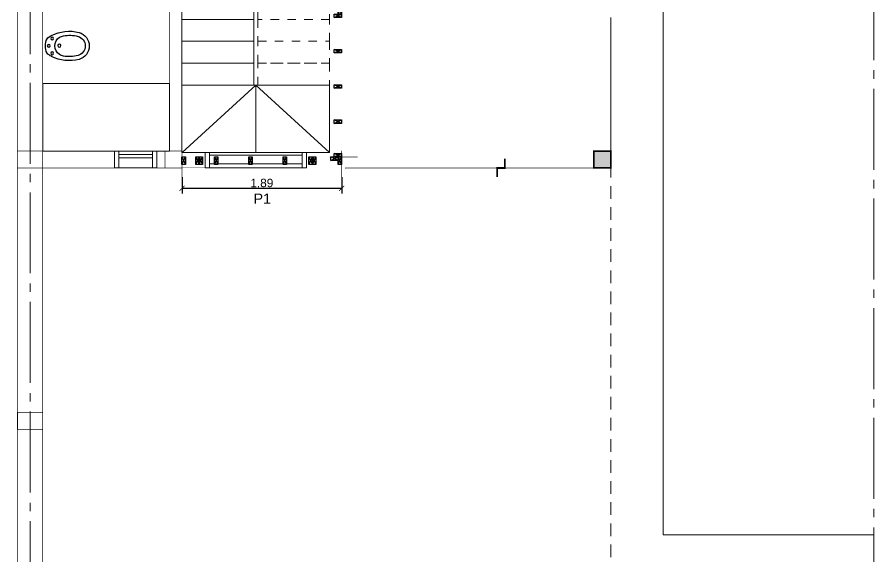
# Model space of a CAD drawing. Header units: millimetres. Extents: x 2924 to 6397, y 1565 to 1704.
# Drawn here: x 3235.38 to 3245.53, y 1573.76 to 1580.16 of the extents above; entities that cross this region are included whole.
import ezdxf

# ---------------------------------------------------------------- set-up
doc = ezdxf.new("R2010")
doc.units = ezdxf.units.MM
doc.header["$PDMODE"] = 35
for name, pattern in [('ACAD_ISO04W100', [30, 24, -3, 0, -3]), ('CONTINUA', [200, 100, 100]), ('DASHED', [0.75, 0.5, -0.25])]:
    doc.linetypes.add(name, pattern=pattern)
doc.layers.get('Defpoints').update_dxf_attribs({"color": 230})
for name, color, linetype in [('EJES', 8, 'Continuous'), ('P0- COLUMNAS HºAº', 7, 'Continuous'), ('P0-CARPINTERIAS', 7, 'Continuous'), ('P0-COTAS', 7, 'Continuous'), ('P0-MAMPOSTERIA LADRILLO', 7, 'Continuous'), ('P0-MUROS', 7, 'Continuous'), ('P0-PANEL', 7, 'Continuous'), ('P0-PROYECCION', 7, 'Continuous'), ('P0-SANITARIOS', 7, 'Continuous'), ('P0-SOLADOS', 7, 'Continuous'), ('P0-TEXTOS', 7, 'Continuous'), ('P1-MAMPOSTERIA LADRILLO', 7, 'Continuous')]:
    doc.layers.add(name, color=color, linetype=linetype)
doc.styles.add('Arial02.5', font='arial.ttf', dxfattribs={"width": 0.8, "height": 0.025})
doc.styles.add('Arial10', font='arial.ttf', dxfattribs={"height": 0.1})
doc.dimstyles.new('COTA-1-50', dxfattribs={"dimtxt": 0.1, "dimasz": 0.06, "dimexe": 0.06, "dimexo": 0.15, "dimgap": 0.0125, "dimtad": 1, "dimzin": 0, "dimdsep": 46, "dimtxsty": 'Arial10', "dimblk1": 'ARCHTICK', "dimblk2": 'ARCHTICK', "dimsah": 1, "dimcen": 0.09, "dimclrd": 7, "dimclre": 7, "dimclrt": 7, "dimazin": 0, "dimtfac": 1, "dimtofl": 0, "dimtmove": 2, "dimatfit": 3, "dimldrblk": 'ARCHTICK', "dimfxl": 1, "dimtolj": 1, "dimtzin": 0, "dimarcsym": 0})

# ---------------------------------------------------------------- blocks, each defined once
blk = doc.blocks.new('A$Cc807aeb1')
at = {"color": 0}
for centre, radius in [((0.086, 0.44), 0.017), ((0.174, 0.48), 0.017), ((0.262, 0.44), 0.017), ((0.171, 0.354), 0.0189)]:
    blk.add_circle(centre, radius, dxfattribs=at)
for centre, radius, start, end in [((0.165, 0.372), 0.148, 86.2096, 120.184), ((0.184, 0.372), 0.148, 59.816, 93.7904), ((0.471, 0.236), 0.471, 153.1577, 194.2009), ((0.168, 0.4), 0.127, 128.1193, 157.7023), ((0.18, 0.4), 0.127, 22.2977, 51.8807), ((-0.122, 0.236), 0.471, 345.7991, 26.8423), ((0.471, 0.236), 0.423, 170.5935, 194.2009), ((0.2, 0.279), 0.148, 150.4552, 170.0091), ((0.174, 0.279), 0.127, 90, 144.912), ((0.174, 0.279), 0.127, 35.088, 90), ((0.149, 0.279), 0.148, 9.9909, 29.5448), ((-0.122, 0.236), 0.423, 345.7991, 9.4065), ((0.173, 0.165), 0.165, 195.7672, 270.493), ((0.173, 0.165), 0.117, 196.4302, 270.493), ((0.176, 0.165), 0.165, 269.507, 344.2328), ((0.176, 0.165), 0.117, 269.507, 343.5698)]:
    blk.add_arc(centre, radius, start, end, dxfattribs=at)
blk = doc.blocks.new('_ARCHTICK')
at = {"color": 0, "linetype": 'ByBlock', "const_width": 0.15}
blk.add_lwpolyline([(-0.5, -0.5), (0.5, 0.5)], dxfattribs=at)
blk = doc.blocks.new('*D581')
at = {"layer": 'Defpoints', "color": 0, "transparency": 16777216}
for p in [(3237.33, 1578.411), (3239.222, 1578.411), (3239.222, 1578.129)]:
    blk.add_point(p, dxfattribs=at)
at = {"layer": 'P0-COTAS', "color": 7, "lineweight": -2, "transparency": 16777216}
for p, q in [((3237.33, 1578.261), (3237.33, 1578.069)), ((3239.222, 1578.261), (3239.222, 1578.069)), ((3237.33, 1578.129), (3239.222, 1578.129))]:
    blk.add_line(p, q, dxfattribs=at)
at = {"layer": 'P0-COTAS', "color": 7, "lineweight": -2, "transparency": 16777216, "xscale": 0.06, "yscale": 0.06, "zscale": 0.06, "rotation": 180}
blk.add_blockref('_ARCHTICK', (3237.33, 1578.129), dxfattribs=at)
at = {"layer": 'P0-COTAS', "color": 7, "lineweight": -2, "transparency": 16777216, "xscale": 0.06, "yscale": 0.06, "zscale": 0.06}
blk.add_blockref('_ARCHTICK', (3239.222, 1578.129), dxfattribs=at)
at = {"layer": 'P0-COTAS', "color": 7, "lineweight": 0, "transparency": 16777216, "insert": (3238.276, 1578.192), "char_height": 0.1, "attachment_point": 5, "style": 'Arial10'}
blk.add_mtext('\\A1;1.89', dxfattribs=at)
blk = doc.blocks.new('A$C00c50a6b')
at = {"color": 0, "const_width": 0.0003}
blk.add_lwpolyline([(0.09, 0), (0, 0), (0, 2.5125), (0.09, 2.5125)], close=True, dxfattribs=at)
at = {"color": 0}
for points in [[(0, 2.4725), (0, 2.5125), (0.09, 2.5125), (0.09, 2.4725), (0, 2.4725), (0.09, 2.5125), (0.09, 2.4725), (0, 2.5125)], [(0, 2.13875), (0, 2.17875), (0.09, 2.17875), (0.09, 2.13875), (0, 2.13875), (0.09, 2.17875), (0.09, 2.13875), (0, 2.17875)], [(0, 1.785), (0, 1.825), (0.09, 1.825), (0.09, 1.785), (0, 1.785), (0.09, 1.825), (0.09, 1.785), (0, 1.825)], [(0.05, 1.785), (0.09, 1.785), (0.09, 1.695), (0.05, 1.695), (0.05, 1.785), (0.09, 1.695), (0.05, 1.695), (0.09, 1.785)], [(0, 1.655), (0, 1.695), (0.09, 1.695), (0.09, 1.655), (0, 1.655), (0.09, 1.695), (0.09, 1.655), (0, 1.695)], [(0, 1.23625), (0, 1.27625), (0.09, 1.27625), (0.09, 1.23625), (0, 1.23625), (0.09, 1.27625), (0.09, 1.23625), (0, 1.27625)], [(0, 0.8175), (0, 0.8575), (0.09, 0.8575), (0.09, 0.8175), (0, 0.8175), (0.09, 0.8575), (0.09, 0.8175), (0, 0.8575)], [(0, 0.39875), (0, 0.43875), (0.09, 0.43875), (0.09, 0.39875), (0, 0.39875), (0.09, 0.43875), (0.09, 0.39875), (0, 0.43875)], [(0, 0), (0, 0.04), (0.09, 0.04), (0.09, 0), (0, 0), (0.09, 0.04), (0.09, 0), (0, 0.04)]]:
    blk.add_lwpolyline(points, dxfattribs=at)
blk = doc.blocks.new('A$C87677e07')
at = {"color": 0, "const_width": 0.0005}
blk.add_lwpolyline([(0, 0.09), (1.8925, 0.09), (1.8925, 0), (0, 0)], close=True, dxfattribs=at)
at = {"color": 0}
for points in [[(0, 0.09), (0.04, 0.09), (0.04, 0), (0, 0), (0, 0.09), (0.04, 0), (0, 0), (0.04, 0.09)], [(0.165, 0.09), (0.205, 0.09), (0.205, 0), (0.165, 0), (0.165, 0.09), (0.205, 0), (0.165, 0), (0.205, 0.09)], [(0.205, 0.09), (0.245, 0.09), (0.245, 0), (0.205, 0), (0.205, 0.09), (0.245, 0), (0.205, 0), (0.245, 0.09)], [(1.505, 0.09), (1.545, 0.09), (1.545, 0), (1.505, 0), (1.505, 0.09), (1.545, 0), (1.505, 0), (1.545, 0.09)], [(1.545, 0.09), (1.585, 0.09), (1.585, 0), (1.545, 0), (1.545, 0.09), (1.585, 0), (1.545, 0), (1.585, 0.09)], [(1.7625, 0.05), (1.7625, 0.09), (1.8525, 0.09), (1.8525, 0.05), (1.7625, 0.05), (1.8525, 0.09), (1.8525, 0.05), (1.7625, 0.09)], [(1.8525, 0.09), (1.8925, 0.09), (1.8925, 0), (1.8525, 0), (1.8525, 0.09), (1.8925, 0), (1.8525, 0), (1.8925, 0.09)]]:
    blk.add_lwpolyline(points, dxfattribs=at)
at = {"color": 8}
for points in [[(0.386, 0.09), (0.426, 0.09), (0.426, 0), (0.386, 0), (0.386, 0.09), (0.426, 0), (0.386, 0), (0.426, 0.09)], [(0.792, 0.09), (0.832, 0.09), (0.832, 0), (0.792, 0), (0.792, 0.09), (0.832, 0), (0.792, 0), (0.832, 0.09)], [(1.198, 0.09), (1.238, 0.09), (1.238, 0), (1.198, 0), (1.198, 0.09), (1.238, 0), (1.198, 0), (1.238, 0.09)]]:
    blk.add_lwpolyline(points, dxfattribs=at)

msp = doc.modelspace()

# ---------------------------------------------------------------- hatches: boundary and pattern name
at = {"layer": 'P0- COLUMNAS HºAº', "lineweight": 0}
h = msp.add_hatch(color=8, dxfattribs=at)
h.dxf.hatch_style = 1
h.paths.add_polyline_path([(3242.2114, 1578.5711), (3242.4114, 1578.5711), (3242.4114, 1578.3711), (3242.2114, 1578.3711)])

# ---------------------------------------------------------------- linework, layer by layer
at = {"layer": 'EJES', "color": 8, "linetype": 'ACAD_ISO04W100', "lineweight": 0, "ltscale": 0.04}
for points in [[(3235.5296, 1604.0814), (3235.5296, 1571.6774)], [(3245.5296, 1604.0087), (3245.5296, 1571.6774)]]:
    msp.add_lwpolyline(points, dxfattribs=at)
at = {"layer": 'P0- COLUMNAS HºAº', "color": 8, "lineweight": 0}
for points, const_width in [([(3235.6796, 1578.5711), (3235.6796, 1578.3711), (3235.3796, 1578.3711), (3235.3796, 1578.5711)], 0.008), ([(3237.1296, 1578.5711), (3237.3296, 1578.5711), (3237.3296, 1578.3711), (3237.1296, 1578.3711)], 0.008), ([(3242.2114, 1578.5711), (3242.4114, 1578.5711), (3242.4114, 1578.3711), (3242.2114, 1578.3711)], 0.02), ([(3235.6797, 1575.4722), (3235.6796, 1575.27), (3235.3804, 1575.27), (3235.3806, 1575.4723)], 0.008)]:
    msp.add_lwpolyline(points, close=True, dxfattribs=dict(at, const_width=const_width))
at = {"layer": 'P0-CARPINTERIAS', "color": 8, "linetype": 'CONTINUA', "lineweight": 0}
for points in [[(3236.5296, 1578.5711), (3237.0296, 1578.5711), (3237.0296, 1578.3711), (3236.5296, 1578.3711), (3236.5296, 1578.5711), (3236.5796, 1578.5711), (3236.5796, 1578.3711), (3236.9797, 1578.3711), (3236.9797, 1578.5711), (3236.9797, 1578.5311), (3236.5796, 1578.5311), (3236.5796, 1578.4911), (3236.9797, 1578.4911)], [(3238.8046, 1578.3711), (3237.6046, 1578.3711), (3237.6044, 1578.5531), (3238.8044, 1578.5531), (3238.8046, 1578.3711), (3238.7546, 1578.3711), (3238.7546, 1578.5532), (3237.6544, 1578.5531), (3237.6546, 1578.3711), (3237.6546, 1578.4211), (3238.7546, 1578.4211), (3238.7546, 1578.5211), (3237.6546, 1578.5211)]]:
    msp.add_lwpolyline(points, dxfattribs=at)
at = {"layer": 'P0-MAMPOSTERIA LADRILLO', "color": 8, "lineweight": 0, "const_width": 0.008}
for points in [[(3235.3796, 1578.3711), (3235.3796, 1588.2101), (3235.6796, 1588.2101), (3235.6796, 1578.3711)], [(3237.3296, 1578.3711), (3237.0294, 1578.3711), (3237.0294, 1578.5711), (3237.1794, 1578.5711), (3237.1794, 1581.0256), (3237.3294, 1581.0256), (3237.3294, 1578.5711)], [(3235.6792, 1578.3711), (3235.3796, 1578.3711), (3235.3796, 1572.3711), (3235.6792, 1572.3711)]]:
    msp.add_lwpolyline(points, close=True, dxfattribs=at)
msp.add_lwpolyline([(3235.6796, 1578.5711), (3236.5296, 1578.5711), (3236.5296, 1578.3711), (3235.6792, 1578.3711), (3235.6796, 1578.5711)], dxfattribs=at)
at = {"layer": 'P0-MUROS', "color": 8, "lineweight": 0}
msp.add_lwpolyline([(3237.7794, 1580.9159, 0.02, 0.02, 0), (3237.7794, 1580.7129, 0, 0, 0), (3237.7794, 1578.9001, 0, 0, 0), (3238.7321, 1578.9001, 0, 0, 0), (3238.7294, 1580.9159, 0.02, 0.02, 0), (3238.9398, 1580.7472, 0.02, 0.02, 0), (3238.7294, 1580.9159, 0.02, 0.02, 0), (3238.5118, 1580.7402, 0.02, 0.02, 0)], format="xyseb", dxfattribs=at)
at = {"layer": 'P0-MUROS', "color": 8, "linetype": 'Continuous', "lineweight": 0, "ltscale": 0.1}
for points in [[(3237.3294, 1580.1331), (3237.3294, 1580.3931), (3238.1794, 1580.3931), (3238.1794, 1580.1331)], [(3237.3294, 1580.1331), (3237.3294, 1579.8731), (3238.1794, 1579.8731), (3238.1794, 1580.1331)], [(3237.3294, 1579.6131), (3237.3294, 1579.8731), (3238.1794, 1579.8731), (3238.1794, 1579.6131)], [(3237.3294, 1579.6131), (3237.3294, 1579.3531), (3238.1794, 1579.3531), (3238.1794, 1579.6131)], [(3239.0794, 1579.3531), (3239.0794, 1578.5531), (3238.2044, 1578.5531), (3238.2044, 1579.3531)]]:
    msp.add_lwpolyline(points, close=True, dxfattribs=at)
at = {"layer": 'P0-MUROS', "color": 8, "linetype": 'DASHED', "lineweight": 0, "ltscale": 0.2}
for points in [[(3239.0794, 1580.3931), (3239.0794, 1580.1331), (3238.2294, 1580.1331), (3238.2294, 1580.3931)], [(3239.0794, 1579.8731), (3239.0794, 1580.1331), (3238.2294, 1580.1331), (3238.2294, 1579.8731)], [(3239.0794, 1579.8731), (3239.0794, 1579.6131), (3238.2294, 1579.6131), (3238.2294, 1579.8731)], [(3239.0794, 1579.6131), (3239.0794, 1579.3531), (3238.2294, 1579.3531), (3238.2294, 1579.6131)]]:
    msp.add_lwpolyline(points, close=True, dxfattribs=at)
at = {"layer": 'P0-MUROS', "color": 8, "lineweight": 0}
for points in [[(3235.6796, 1578.5711), (3235.6796, 1579.3711), (3237.1796, 1579.3711), (3237.1796, 1578.5711)], [(3237.3294, 1579.3531), (3238.2044, 1579.3531), (3238.2044, 1578.5531), (3237.3294, 1578.5531)]]:
    msp.add_lwpolyline(points, close=True, dxfattribs=at)
at = {"layer": 'P0-MUROS', "color": 8, "linetype": 'Continuous', "lineweight": 0, "ltscale": 0.1}
for points in [[(3238.2044, 1579.3531), (3237.3303, 1578.5539)], [(3238.2044, 1579.3531), (3239.0794, 1578.5531)]]:
    msp.add_lwpolyline(points, dxfattribs=at)
at = {"layer": 'P0-MUROS', "color": 8, "lineweight": 0, "const_width": 0.005}
msp.add_lwpolyline([(3237.3294, 1578.3711), (3237.6044, 1578.3711), (3237.6044, 1578.5531), (3237.3294, 1578.5531)], dxfattribs=at)
at = {"layer": 'P0-PROYECCION', "color": 8, "linetype": 'DASHED', "lineweight": 0, "ltscale": 0.3}
msp.add_lwpolyline([(3242.4114, 1580.1561), (3242.4114, 1572.3711), (3242.4114, 1572.3711), (3235.6792, 1572.3711)], dxfattribs=at)
at = {"layer": 'P0-SOLADOS', "color": 8, "lineweight": 0}
for points in [[(3235.5297, 1590.8826), (3235.5296, 1591.0601), (3243.0305, 1591.0601), (3243.0305, 1574.0211), (3245.5296, 1574.0211)], [(3242.4114, 1580.1561), (3242.4114, 1578.3711), (3239.2637, 1578.3672)]]:
    msp.add_lwpolyline(points, dxfattribs=at)
at = {"layer": 'P0-SOLADOS', "color": 8, "lineweight": 0, "const_width": 0.02}
msp.add_lwpolyline([(3241.0656, 1578.2646), (3241.0656, 1578.3702), (3241.1567, 1578.3702), (3241.1567, 1578.4796)], dxfattribs=at)
at = {"layer": 'P1-MAMPOSTERIA LADRILLO', "color": 8, "lineweight": 0, "const_width": 0.006}
for points in [[(3237.3294, 1578.2485), (3237.3294, 1578.5769)], [(3239.2219, 1578.2638), (3239.2219, 1578.5769)], [(3239.0813, 1578.5006), (3239.4101, 1578.5006)]]:
    msp.add_lwpolyline(points, dxfattribs=at)

# ---------------------------------------------------------------- block references
at = {"layer": 'P0-PANEL', "color": 8, "lineweight": 0}
for name, p in [('A$C00c50a6b', (3239.1319, 1578.5006)), ('A$C87677e07', (3237.3294, 1578.4106))]:
    msp.add_blockref(name, p, dxfattribs=at)
at = {"layer": 'P0-SANITARIOS', "color": 8, "lineweight": 0, "xscale": -1, "rotation": 90}
msp.add_blockref('A$Cc807aeb1', (3236.2301, 1579.9921), dxfattribs=at)

# ---------------------------------------------------------------- texts
at = {"layer": 'P0-TEXTOS', "color": 8, "lineweight": 0, "style": 'Arial02.5'}
msp.add_text('P1', height=0.12, dxfattribs=at).set_placement((3238.1786, 1577.947))

# ---------------------------------------------------------------- dimensions: what is measured, and where the dimension line sits
at = {"layer": 'P0-COTAS', "color": 8, "lineweight": 0}
dim = msp.add_linear_dim(base=(3239.2219, 1578.1287), p1=(3237.3296, 1578.4106), p2=(3239.2219, 1578.4106), dimstyle='COTA-1-50', dxfattribs=at)
dim.commit()
dim.dimension.update_dxf_attribs({"geometry": '*D581', "text_midpoint": (3238.2758, 1578.1923)})

doc.saveas('drawing.dxf')
